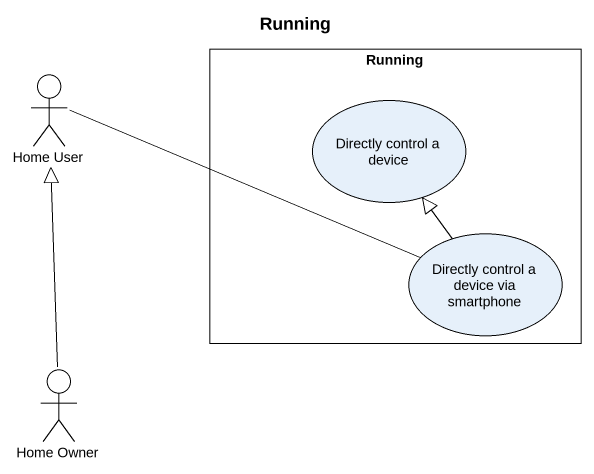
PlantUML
@startuml
title Running
rectangle Running {
  usecase "Directly control a device" as Directly_control_a_device
  usecase "Directly control a device via smartphone" as Directly_control_a_device_2
}
actor "Home User" as Home_User
actor "Home Owner" as Home_Owner
Home_User -right- Directly_control_a_device_2
Directly_control_a_device_2 -up-|> Directly_control_a_device
Home_Owner -up-|> Home_User
@enduml
